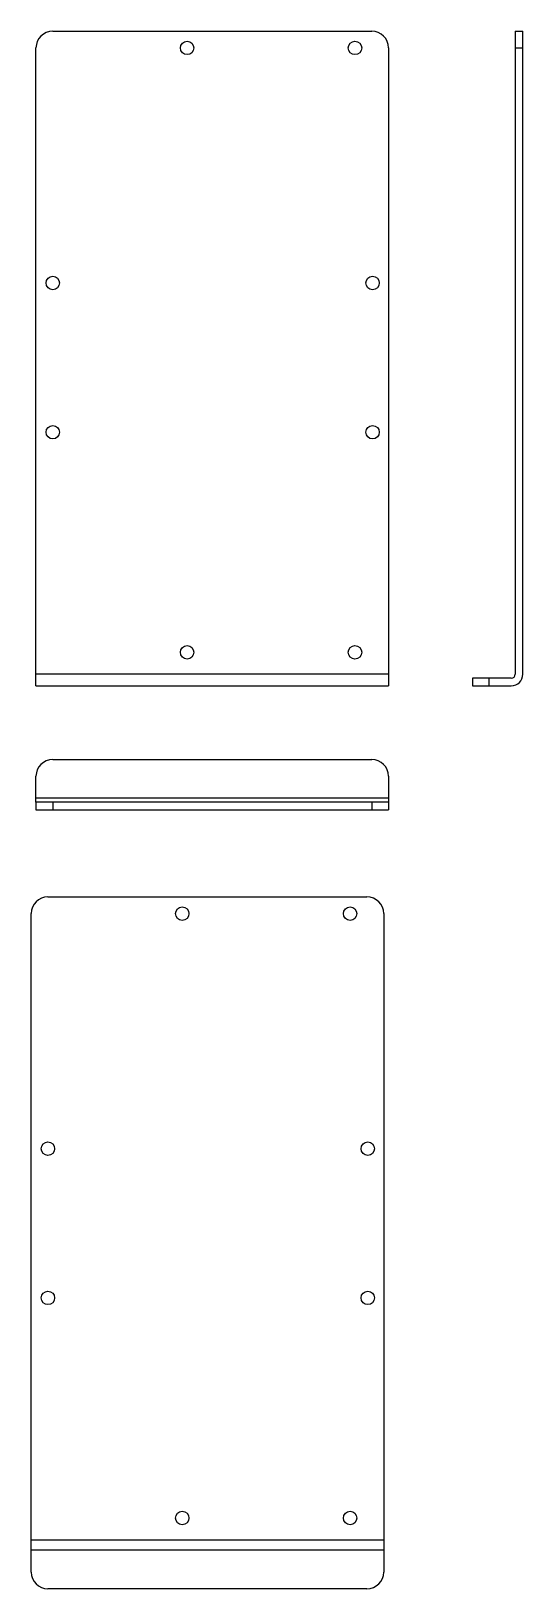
# Model space of a CAD drawing. Extents: x 263 to 410, y 20 to 484.
import ezdxf

# ---------------------------------------------------------------- set-up
doc = ezdxf.new("R2010")
doc.units = 0
doc.layers.add('EDGE', color=6, linetype='CONTINUOUS')
doc.layers.add('MODEL', color=3, linetype='CONTINUOUS')

msp = doc.modelspace()

# ---------------------------------------------------------------- linework, layer by layer
at = {"layer": 'EDGE'}
for p, q in [((407.28, 478.98), (409.58, 478.98)), ((369.58, 292.43), (264.58, 292.43)), ((399.58, 288.98), (399.58, 291.28)), ((369.58, 255.51), (264.58, 255.51)), ((269.58, 254.36), (269.58, 252.06)), ((364.58, 254.36), (364.58, 252.06)), ((368.14, 34.6), (263.14, 34.6)), ((368.14, 31.6), (263.14, 31.6))]:
    msp.add_line(p, q, dxfattribs=at)
at = {"layer": 'MODEL'}
for p, q in [((269.58, 483.98), (364.58, 483.98)), ((407.28, 483.98), (407.28, 478.98)), ((407.28, 483.98), (409.58, 483.98)), ((409.58, 478.98), (409.58, 483.98)), ((264.58, 292.43), (264.58, 478.98)), ((369.58, 478.98), (369.58, 292.43)), ((407.28, 478.98), (407.28, 292.43)), ((409.58, 292.43), (409.58, 478.98)), ((264.58, 288.98), (264.58, 292.43)), ((369.58, 292.43), (369.58, 288.98)), ((264.58, 288.98), (369.58, 288.98)), ((394.58, 291.28), (394.58, 288.98)), ((399.58, 291.28), (394.58, 291.28)), ((394.58, 288.98), (399.58, 288.98)), ((406.13, 291.28), (399.58, 291.28)), ((399.58, 288.98), (406.13, 288.98)), ((269.58, 267.06), (364.58, 267.06)), ((264.58, 255.51), (264.58, 262.06)), ((369.58, 262.06), (369.58, 255.51)), ((264.58, 254.36), (264.58, 255.51)), ((369.58, 255.51), (369.58, 254.36)), ((264.58, 254.36), (264.58, 252.06)), ((269.58, 254.36), (264.58, 254.36)), ((264.58, 252.06), (269.58, 252.06)), ((364.58, 254.36), (269.58, 254.36)), ((269.58, 252.06), (364.58, 252.06)), ((369.58, 254.36), (364.58, 254.36)), ((364.58, 252.06), (369.58, 252.06)), ((369.58, 254.36), (369.58, 252.06)), ((268.14, 226.15), (363.14, 226.15)), ((263.14, 34.6), (263.14, 221.15)), ((368.14, 221.15), (368.14, 34.6)), ((263.14, 31.6), (263.14, 34.6)), ((368.14, 34.6), (368.14, 31.6)), ((263.14, 25.05), (263.14, 31.6)), ((368.14, 31.6), (368.14, 25.05)), ((363.14, 20.05), (268.14, 20.05))]:
    msp.add_line(p, q, dxfattribs=at)
for centre in [(309.58, 478.98), (359.58, 478.98), (269.58, 408.98), (364.83, 408.98), (269.58, 364.53), (364.83, 364.53), (309.58, 298.98), (359.58, 298.98), (308.14, 221.15), (358.14, 221.15), (268.14, 151.15), (363.39, 151.15), (268.14, 106.7), (363.39, 106.7), (308.14, 41.15), (358.14, 41.15)]:
    msp.add_circle(centre, 2, dxfattribs=at)
for centre, radius, start, end in [((269.58, 478.98), 5, 90, 180), ((364.58, 478.98), 5, 0, 90), ((406.13, 292.43), 3.45, 270, 360), ((406.13, 292.43), 1.15, 270, 360), ((269.58, 262.06), 5, 90, 180), ((364.58, 262.06), 5, 0, 90), ((268.14, 221.15), 5, 90, 180), ((363.14, 221.15), 5, 0, 90), ((268.14, 25.05), 5, 180, 270), ((363.14, 25.05), 5, 270, 0)]:
    msp.add_arc(centre, radius, start, end, dxfattribs=at)

doc.saveas('drawing.dxf')
